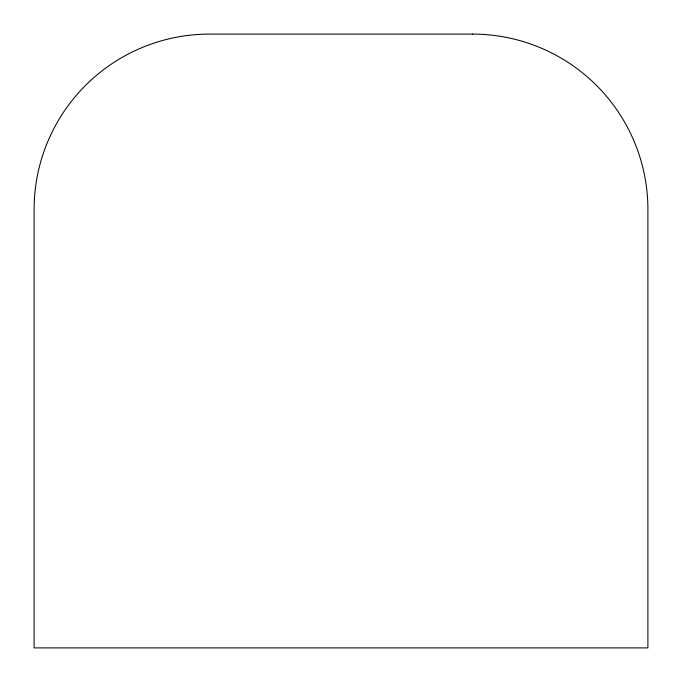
<?xml version="1.0" encoding="UTF-8"?>
<svg xmlns="http://www.w3.org/2000/svg" width="682" height="682" viewBox="0 0 682 682"><rect width="100%" height="100%" fill="white"/><g stroke="black" fill="none" stroke-linecap="round" stroke-linejoin="round"><path stroke-width="1.02" d="M472.532 34.1L209.468 34.1A175.368 175.368 0 0 0 34.1 209.468L34.1 647.9L647.9 647.9L647.9 209.468A175.368 175.368 0 0 0 472.532 34.1"/></g></svg>
